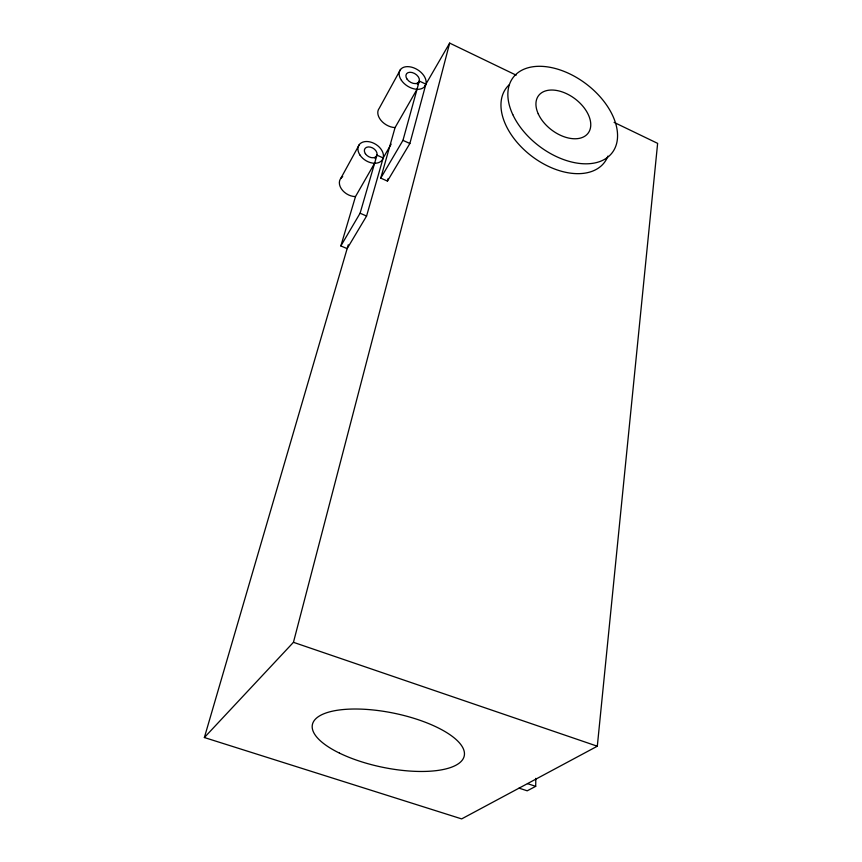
<?xml version="1.0" encoding="UTF-8"?>
<svg xmlns="http://www.w3.org/2000/svg" width="862" height="862" viewBox="0 0 862 862"><rect width="100%" height="100%" fill="white"/><g stroke="black" fill="none" stroke-linecap="round" stroke-linejoin="round"><path stroke-width="1.29" d="M519.053 788.137L527.21 790.81L535.701 786.338L535.808 778.364M348.259 244.797L204.369 737.538L461.655 818.9L597.312 746.212L657.631 143.372L614.1 122.393M204.369 737.538L293.446 642.319L449.662 43.1L516.166 75.166M417.025 89.303L395.065 127.576L380.756 178.111L387.437 181.095L409.87 143.501L425.893 84.153L419.298 81.05L417.305 84.53M380.756 178.111L402.963 140.355L419.298 81.05M387.437 181.095L388.148 178.542M374.604 163.252L355.489 196.579L340.856 245.929L347.138 248.622L366.576 216.05L383.17 157.951L391.154 144.169M340.856 245.929L360.1 213.216L376.963 155.149L383.17 157.951M340.835 178.326L359.389 144.493M400.55 69.445L379.248 108.278A14.288 9.568 32 0 0 380.939 120.324A14.288 9.568 32 0 0 395.065 127.576M374.981 158.608L376.963 155.149M424.557 86.469L449.662 43.1M527.469 783.633L535.701 786.338M293.446 642.319L597.312 746.212M360.1 213.216L366.576 216.05M402.963 140.355L409.87 143.501M607.925 156.097A61.59 38.995 37.2 0 1 533.729 157.66A61.59 38.995 37.2 0 1 509.086 84.875M355.489 196.579A13.35 9.46 31.3 0 1 341.244 188.649A13.35 9.46 31.3 0 1 342.731 176.656M512.804 114.646A62.183 38.973 37.2 0 0 607.365 157.498A62.183 38.973 37.2 0 0 567.95 73.044A62.183 38.973 37.2 0 0 512.804 114.646M538.233 113.816A31.075 19.47 37.2 0 0 585.417 135.797A31.075 19.47 37.2 0 0 566.388 93.602A31.075 19.47 37.2 0 0 538.233 113.816M359.971 155.063A13.803 9.525 31.7 0 0 382.06 160.17A13.803 9.525 31.7 0 0 370.024 141.918A13.803 9.525 31.7 0 0 359.971 155.063M401.423 80.338A14.805 9.601 32.4 0 0 424.783 86.405A14.805 9.601 32.4 0 0 411.659 67.182A14.805 9.601 32.4 0 0 401.423 80.338M407.047 79.099A7.402 4.795 32.4 0 0 418.727 82.17A7.402 4.795 32.4 0 0 412.208 72.548A7.402 4.795 32.4 0 0 407.047 79.099M365.359 153.673A6.896 4.763 31.7 0 0 376.392 156.259A6.896 4.763 31.7 0 0 370.412 147.122A6.896 4.763 31.7 0 0 365.359 153.673M339.445 753.097A77.526 27.627 11.6 0 0 463.325 758.452A77.526 27.627 11.6 0 0 362.212 709.167A77.526 27.627 11.6 0 0 339.445 753.097"/></g></svg>
